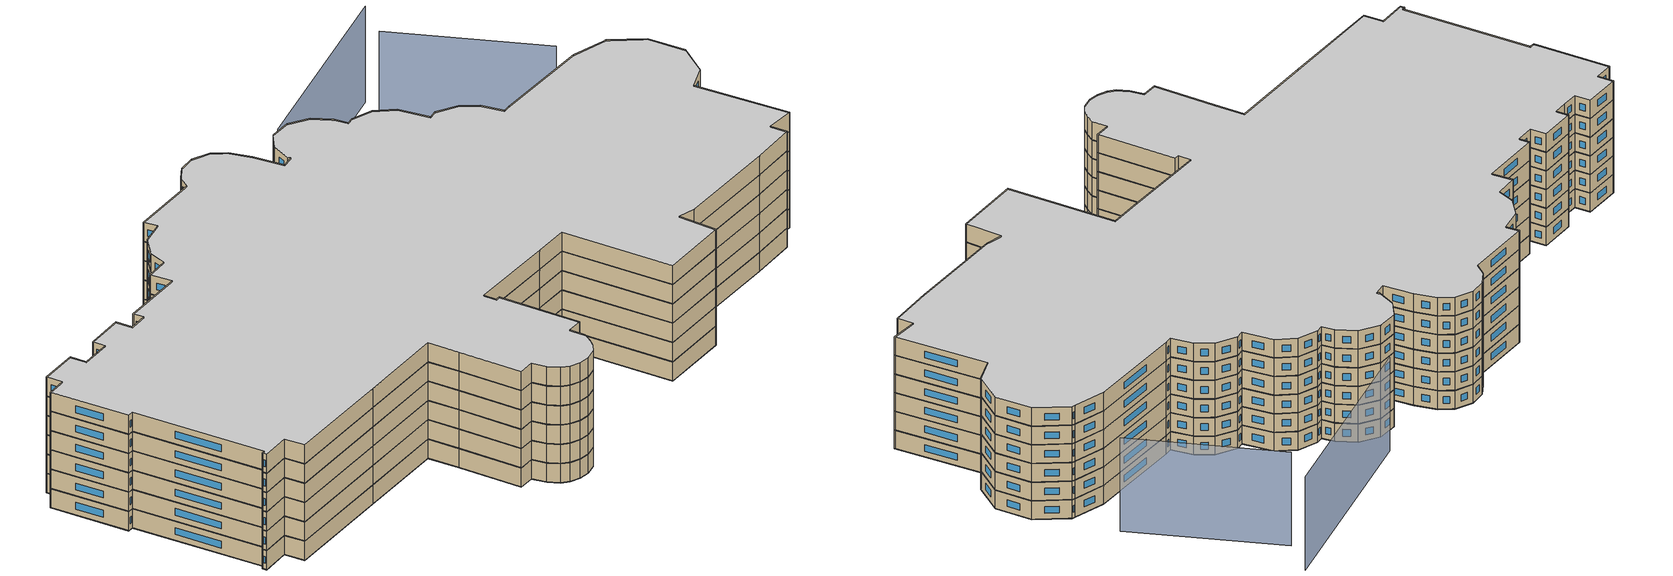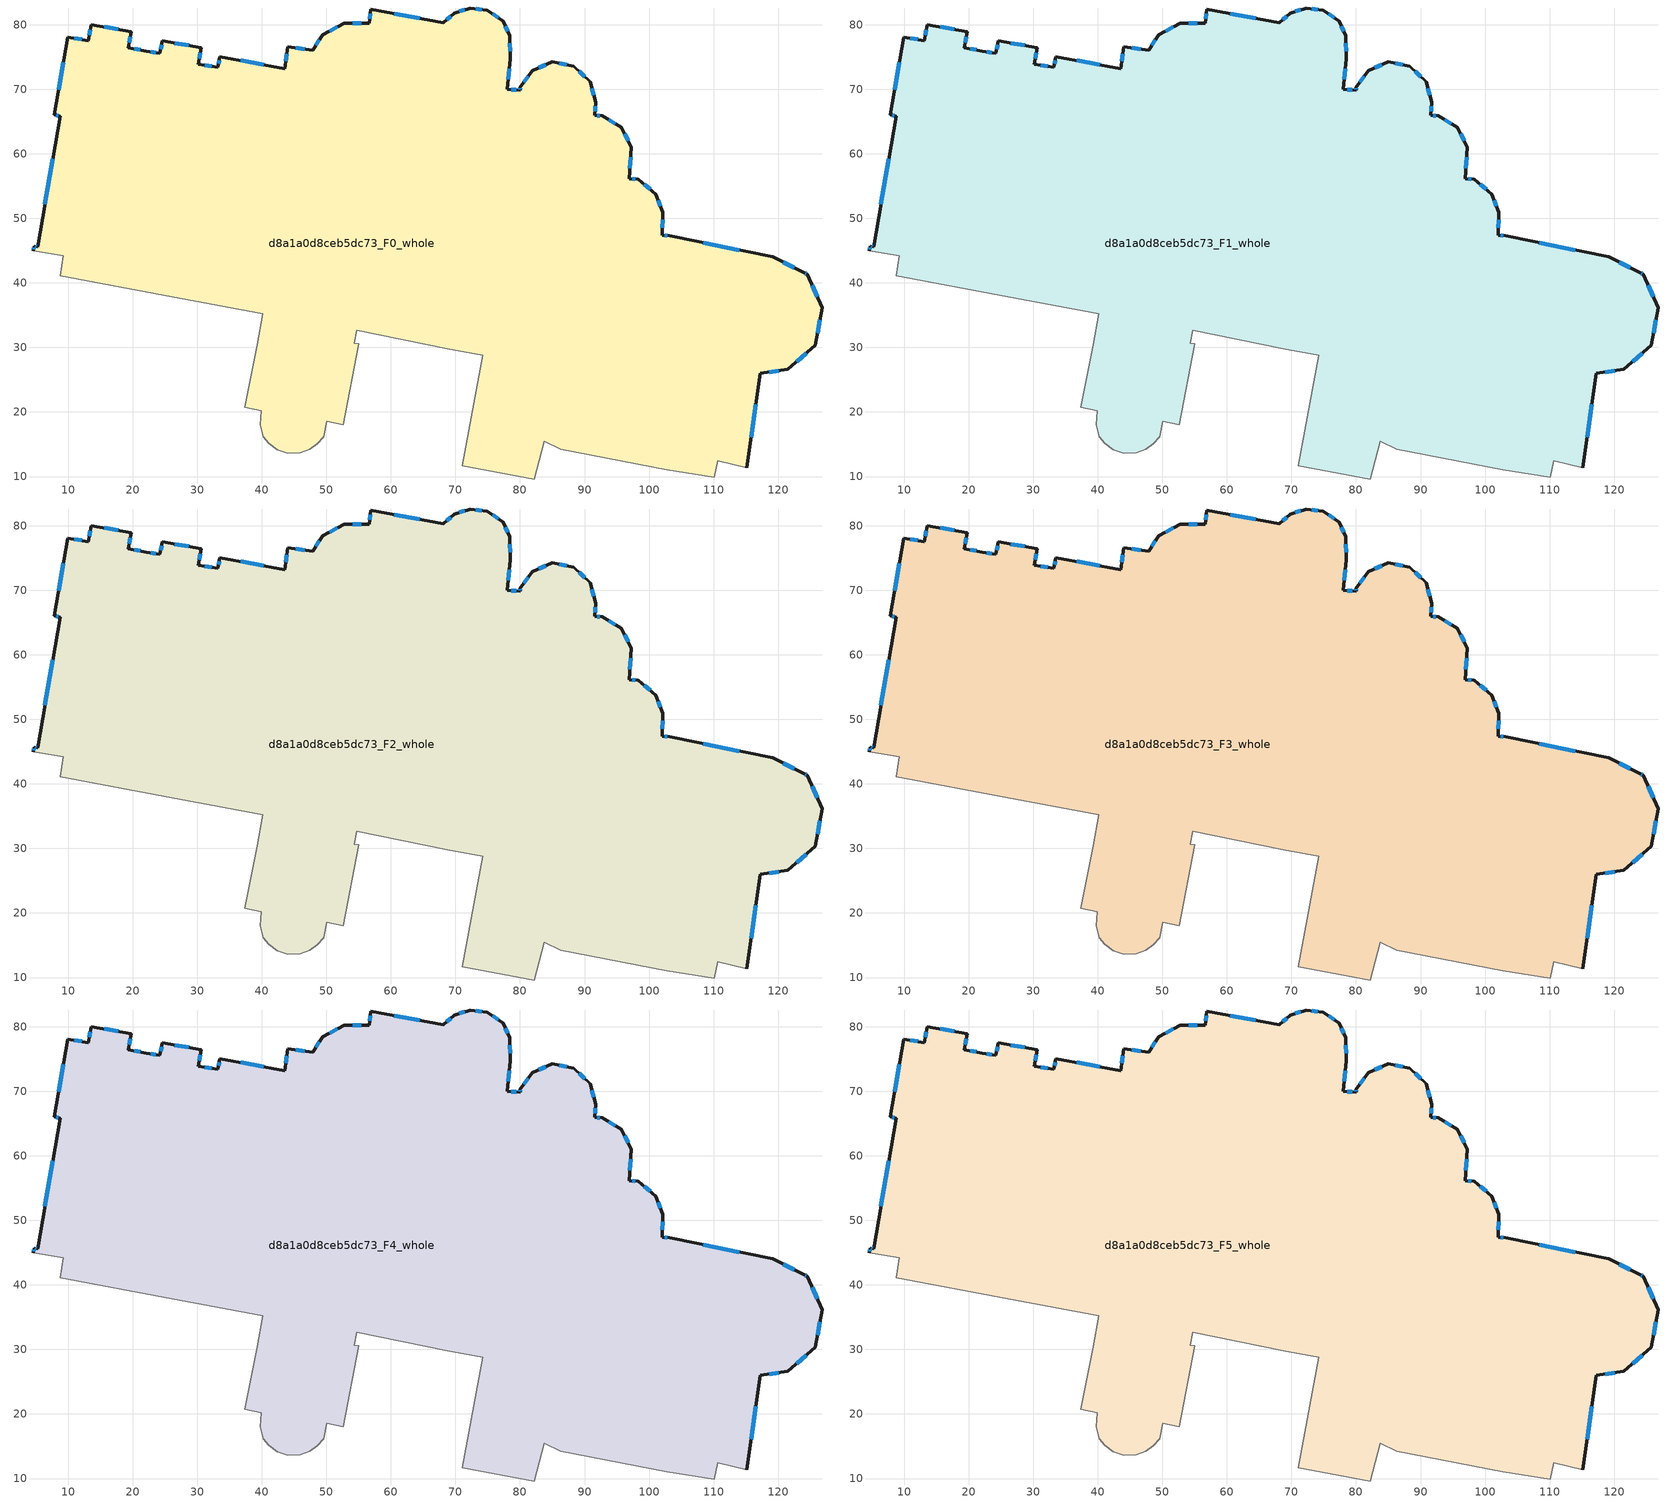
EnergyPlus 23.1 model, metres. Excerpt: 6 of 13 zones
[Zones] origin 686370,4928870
d8a1a0d8ceb5dc73_F0_whole
 floor ground (EU_floor_Construction): 115.1,11.35 117.26,25.99 121.48,26.59 125.78,30.34 126.81,36.15 124.51,41.31 124.04,41.55 119.19,44.01 103.23,47.28 102.01,47.41 102.12,50.93 101.05,53.71 98.36,56.04 96.9,56.13 97.24,61.04 95.71,64.09 92.77,65.86 91.58,65.94 91.74,68.02 90.87,71.14 88.37,73.57 85.01,74.26 81.88,72.84 79.98,70.26 80.06,69.85 78.01,69.97 78.49,74.76 78.39,78.26 77.41,80.51 74.94,82.24 72.28,82.59 69.82,81.8 68.09,80.31 56.9,82.37 56.68,80.22 52.8,80.26 49.41,78.41 47.87,76.03 44.03,76.61 43.59,73.21 33.47,75.06 33.2,73.38 30.17,73.89 30.63,76.45 24.57,77.51 24.22,75.54 22.09,75.92 19.32,76.42 19.73,78.91 13.54,80.03 13.09,77.53 9.95,78.09 7.86,66.01 8.75,65.85 5.25,45.58 4.71,45.66 4.61,44.98 9.23,44.23 8.74,41.08 26.07,37.85 40.16,35.2 39.3,30.43 37.33,20.73 39.88,20.21 39.78,17.99 40.26,16.16 41.05,15.11 42.38,14.17 43.99,13.63 45.92,13.64 47.43,14.21 48.58,15.08 49.62,16.12 50.09,18.55 52.65,18.04 55.04,30.54 54.34,30.67 54.72,32.66 68.7,29.83 74.21,28.79 71.08,11.65 82.23,9.61 83.72,15.46 86.28,14.24 102.77,11.05 110.13,9.87 110.63,12.47 z0
 wall outside (EU_wall_Construction): 4.61,44.98 4.71,45.66 5.25,45.58 8.75,65.85 7.86,66.01 9.95,78.09 13.09,77.53 13.54,80.03 19.73,78.91 19.32,76.42 22.09,75.92 24.22,75.54 24.57,77.51 30.63,76.45 30.17,73.89 33.2,73.38 33.47,75.06 43.59,73.21 44.03,76.61 47.87,76.03 49.41,78.41 52.8,80.26 56.68,80.22 56.9,82.37 68.09,80.31 69.82,81.8 72.28,82.59 74.94,82.24 77.41,80.51 78.39,78.26 78.49,74.76 78.01,69.97 80.06,69.85 79.98,70.26 81.88,72.84 85.01,74.26 88.37,73.57 90.87,71.14 91.74,68.02 91.58,65.94 92.77,65.86 95.71,64.09 97.24,61.04 96.9,56.13 98.36,56.04 101.05,53.71 102.12,50.93 102.01,47.41 103.23,47.28 119.19,44.01 124.04,41.55 124.51,41.31 126.81,36.15 125.78,30.34 121.48,26.59 117.26,25.99 115.1,11.35 z0:3
 wall adiabatic (EU_wall_Construction): 115.1,11.35 110.63,12.47 110.13,9.87 102.77,11.05 86.28,14.24 83.72,15.46 82.23,9.61 71.08,11.65 74.21,28.79 68.7,29.83 54.72,32.66 54.34,30.67 55.04,30.54 52.65,18.04 50.09,18.55 49.62,16.12 48.58,15.08 47.43,14.21 45.92,13.64 43.99,13.63 42.38,14.17 41.05,15.11 40.26,16.16 39.78,17.99 39.88,20.21 37.33,20.73 39.3,30.43 40.16,35.2 26.07,37.85 8.74,41.08 9.23,44.23 4.61,44.98 z0:3
 window (EU_Window_Construction): 45.28,76.42 46.62,76.22 / 48.37,76.81 48.91,77.64 / 50.51,79.01 51.69,79.66 / 54.06,80.25 55.42,80.24 / 56.75,80.92 56.83,81.67 / 60.54,81.7 64.45,80.98 / 68.65,80.8 69.25,81.32 / 70.62,82.06 71.48,82.33 / 73.14,82.48 74.07,82.35 / 75.74,81.68 76.6,81.07 / 77.73,79.78 78.07,78.99 / 78.42,77.12 78.45,75.9 / 78.33,73.2 78.16,71.53 / 78.67,69.93 79.39,69.89 / 80.03,69.99 80,70.13 / 80.59,71.1 81.26,72 / 82.89,73.3 83.99,73.8 / 86.1,74.04 87.27,73.8 / 89.18,72.78 90.05,71.93 / 91.15,70.13 91.45,69.04 / 91.68,67.34 91.63,66.62 / 91.96,65.92 92.38,65.89 / 93.72,65.29 94.75,64.67 / 96.2,63.1 96.74,62.03 / 97.13,59.45 97.01,57.73 / 97.37,56.1 97.88,56.07 / 99.23,55.28 100.17,54.47 / 101.39,52.81 101.77,51.84 / 102.08,49.79 102.04,48.56 / 102.4,47.37 102.83,47.32 / 108.42,46.22 114,45.07 / 120.76,43.21 122.46,42.35 / 124.19,41.47 124.35,41.39 / 125.25,39.63 126.06,37.83 / 126.47,34.26 126.11,32.23 / 124.38,29.12 122.87,27.81 / 120.1,26.4 118.63,26.19 / 116.55,21.23 115.8,16.11 / 4.64,45.21 4.68,45.44 / 4.88,45.64 5.07,45.61 / 6.39,52.18 7.61,59.26 / 8.46,65.91 8.15,65.96 / 8.54,69.94 9.27,74.16 / 10.97,77.91 12.07,77.72 / 13.23,78.35 13.39,79.22 / 15.55,79.67 17.71,79.28 / 19.59,78.1 19.45,77.23 / 20.22,76.26 21.19,76.09 / 22.78,75.8 23.53,75.67 / 24.33,76.18 24.45,76.87 / 26.54,77.17 28.66,76.8 / 30.48,75.62 30.32,74.73 / 31.15,73.73 32.21,73.55 / 33.29,73.93 33.38,74.52 / 36.76,74.46 40.3,73.81 / 43.73,74.32 43.88,75.51 z0.98:2.02
d8a1a0d8ceb5dc73_F1_whole
 floor to d8a1a0d8ceb5dc73_F0_whole (EU_floor_Construction): 115.1,11.35 117.26,25.99 121.48,26.59 125.78,30.34 126.81,36.15 124.51,41.31 124.04,41.55 119.19,44.01 103.23,47.28 102.01,47.41 102.12,50.93 101.05,53.71 98.36,56.04 96.9,56.13 97.24,61.04 95.71,64.09 92.77,65.86 91.58,65.94 91.74,68.02 90.87,71.14 88.37,73.57 85.01,74.26 81.88,72.84 79.98,70.26 80.06,69.85 78.01,69.97 78.49,74.76 78.39,78.26 77.41,80.51 74.94,82.24 72.28,82.59 69.82,81.8 68.09,80.31 56.9,82.37 56.68,80.22 52.8,80.26 49.41,78.41 47.87,76.03 44.03,76.61 43.59,73.21 33.47,75.06 33.2,73.38 30.17,73.89 30.63,76.45 24.57,77.51 24.22,75.54 22.09,75.92 19.32,76.42 19.73,78.91 13.54,80.03 13.09,77.53 9.95,78.09 7.86,66.01 8.75,65.85 5.25,45.58 4.71,45.66 4.61,44.98 9.23,44.23 8.74,41.08 26.07,37.85 40.16,35.2 39.3,30.43 37.33,20.73 39.88,20.21 39.78,17.99 40.26,16.16 41.05,15.11 42.38,14.17 43.99,13.63 45.92,13.64 47.43,14.21 48.58,15.08 49.62,16.12 50.09,18.55 52.65,18.04 55.04,30.54 54.34,30.67 54.72,32.66 68.7,29.83 74.21,28.79 71.08,11.65 82.23,9.61 83.72,15.46 86.28,14.24 102.77,11.05 110.13,9.87 110.63,12.47 z3
 wall outside (EU_wall_Construction): 4.61,44.98 4.71,45.66 5.25,45.58 8.75,65.85 7.86,66.01 9.95,78.09 13.09,77.53 13.54,80.03 19.73,78.91 19.32,76.42 22.09,75.92 24.22,75.54 24.57,77.51 30.63,76.45 30.17,73.89 33.2,73.38 33.47,75.06 43.59,73.21 44.03,76.61 47.87,76.03 49.41,78.41 52.8,80.26 56.68,80.22 56.9,82.37 68.09,80.31 69.82,81.8 72.28,82.59 74.94,82.24 77.41,80.51 78.39,78.26 78.49,74.76 78.01,69.97 80.06,69.85 79.98,70.26 81.88,72.84 85.01,74.26 88.37,73.57 90.87,71.14 91.74,68.02 91.58,65.94 92.77,65.86 95.71,64.09 97.24,61.04 96.9,56.13 98.36,56.04 101.05,53.71 102.12,50.93 102.01,47.41 103.23,47.28 119.19,44.01 124.04,41.55 124.51,41.31 126.81,36.15 125.78,30.34 121.48,26.59 117.26,25.99 115.1,11.35 z3:6
 wall adiabatic (EU_wall_Construction): 115.1,11.35 110.63,12.47 110.13,9.87 102.77,11.05 86.28,14.24 83.72,15.46 82.23,9.61 71.08,11.65 74.21,28.79 68.7,29.83 54.72,32.66 54.34,30.67 55.04,30.54 52.65,18.04 50.09,18.55 49.62,16.12 48.58,15.08 47.43,14.21 45.92,13.64 43.99,13.63 42.38,14.17 41.05,15.11 40.26,16.16 39.78,17.99 39.88,20.21 37.33,20.73 39.3,30.43 40.16,35.2 26.07,37.85 8.74,41.08 9.23,44.23 4.61,44.98 z3:6
 window (EU_Window_Construction): 45.28,76.42 46.62,76.22 / 48.37,76.81 48.91,77.64 / 50.51,79.01 51.69,79.66 / 54.06,80.25 55.42,80.24 / 56.75,80.92 56.83,81.67 / 60.54,81.7 64.45,80.98 / 68.65,80.8 69.25,81.32 / 70.62,82.06 71.48,82.33 / 73.14,82.48 74.07,82.35 / 75.74,81.68 76.6,81.07 / 77.73,79.78 78.07,78.99 / 78.42,77.12 78.45,75.9 / 78.33,73.2 78.16,71.53 / 78.67,69.93 79.39,69.89 / 80.03,69.99 80,70.13 / 80.59,71.1 81.26,72 / 82.89,73.3 83.99,73.8 / 86.1,74.04 87.27,73.8 / 89.18,72.78 90.05,71.93 / 91.15,70.13 91.45,69.04 / 91.68,67.34 91.63,66.62 / 91.96,65.92 92.38,65.89 / 93.72,65.29 94.75,64.67 / 96.2,63.1 96.74,62.03 / 97.13,59.45 97.01,57.73 / 97.37,56.1 97.88,56.07 / 99.23,55.28 100.17,54.47 / 101.39,52.81 101.77,51.84 / 102.08,49.79 102.04,48.56 / 102.4,47.37 102.83,47.32 / 108.42,46.22 114,45.07 / 120.76,43.21 122.46,42.35 / 124.19,41.47 124.35,41.39 / 125.25,39.63 126.06,37.83 / 126.47,34.26 126.11,32.23 / 124.38,29.12 122.87,27.81 / 120.1,26.4 118.63,26.19 / 116.55,21.23 115.8,16.11 / 4.64,45.21 4.68,45.44 / 4.88,45.64 5.07,45.61 / 6.39,52.18 7.61,59.26 / 8.46,65.91 8.15,65.96 / 8.54,69.94 9.27,74.16 / 10.97,77.91 12.07,77.72 / 13.23,78.35 13.39,79.22 / 15.55,79.67 17.71,79.28 / 19.59,78.1 19.45,77.23 / 20.22,76.26 21.19,76.09 / 22.78,75.8 23.53,75.67 / 24.33,76.18 24.45,76.87 / 26.54,77.17 28.66,76.8 / 30.48,75.62 30.32,74.73 / 31.15,73.73 32.21,73.55 / 33.29,73.93 33.38,74.52 / 36.76,74.46 40.3,73.81 / 43.73,74.32 43.88,75.51 z3.98:5.02
d8a1a0d8ceb5dc73_F2_whole
 floor to d8a1a0d8ceb5dc73_F1_whole (EU_floor_Construction): 115.1,11.35 117.26,25.99 121.48,26.59 125.78,30.34 126.81,36.15 124.51,41.31 124.04,41.55 119.19,44.01 103.23,47.28 102.01,47.41 102.12,50.93 101.05,53.71 98.36,56.04 96.9,56.13 97.24,61.04 95.71,64.09 92.77,65.86 91.58,65.94 91.74,68.02 90.87,71.14 88.37,73.57 85.01,74.26 81.88,72.84 79.98,70.26 80.06,69.85 78.01,69.97 78.49,74.76 78.39,78.26 77.41,80.51 74.94,82.24 72.28,82.59 69.82,81.8 68.09,80.31 56.9,82.37 56.68,80.22 52.8,80.26 49.41,78.41 47.87,76.03 44.03,76.61 43.59,73.21 33.47,75.06 33.2,73.38 30.17,73.89 30.63,76.45 24.57,77.51 24.22,75.54 22.09,75.92 19.32,76.42 19.73,78.91 13.54,80.03 13.09,77.53 9.95,78.09 7.86,66.01 8.75,65.85 5.25,45.58 4.71,45.66 4.61,44.98 9.23,44.23 8.74,41.08 26.07,37.85 40.16,35.2 39.3,30.43 37.33,20.73 39.88,20.21 39.78,17.99 40.26,16.16 41.05,15.11 42.38,14.17 43.99,13.63 45.92,13.64 47.43,14.21 48.58,15.08 49.62,16.12 50.09,18.55 52.65,18.04 55.04,30.54 54.34,30.67 54.72,32.66 68.7,29.83 74.21,28.79 71.08,11.65 82.23,9.61 83.72,15.46 86.28,14.24 102.77,11.05 110.13,9.87 110.63,12.47 z6
 wall outside (EU_wall_Construction): 4.61,44.98 4.71,45.66 5.25,45.58 8.75,65.85 7.86,66.01 9.95,78.09 13.09,77.53 13.54,80.03 19.73,78.91 19.32,76.42 22.09,75.92 24.22,75.54 24.57,77.51 30.63,76.45 30.17,73.89 33.2,73.38 33.47,75.06 43.59,73.21 44.03,76.61 47.87,76.03 49.41,78.41 52.8,80.26 56.68,80.22 56.9,82.37 68.09,80.31 69.82,81.8 72.28,82.59 74.94,82.24 77.41,80.51 78.39,78.26 78.49,74.76 78.01,69.97 80.06,69.85 79.98,70.26 81.88,72.84 85.01,74.26 88.37,73.57 90.87,71.14 91.74,68.02 91.58,65.94 92.77,65.86 95.71,64.09 97.24,61.04 96.9,56.13 98.36,56.04 101.05,53.71 102.12,50.93 102.01,47.41 103.23,47.28 119.19,44.01 124.04,41.55 124.51,41.31 126.81,36.15 125.78,30.34 121.48,26.59 117.26,25.99 115.1,11.35 z6:9
 wall adiabatic (EU_wall_Construction): 115.1,11.35 110.63,12.47 110.13,9.87 102.77,11.05 86.28,14.24 83.72,15.46 82.23,9.61 71.08,11.65 74.21,28.79 68.7,29.83 54.72,32.66 54.34,30.67 55.04,30.54 52.65,18.04 50.09,18.55 49.62,16.12 48.58,15.08 47.43,14.21 45.92,13.64 43.99,13.63 42.38,14.17 41.05,15.11 40.26,16.16 39.78,17.99 39.88,20.21 37.33,20.73 39.3,30.43 40.16,35.2 26.07,37.85 8.74,41.08 9.23,44.23 4.61,44.98 z6:9
 window (EU_Window_Construction): 45.28,76.42 46.62,76.22 / 48.37,76.81 48.91,77.64 / 50.51,79.01 51.69,79.66 / 54.06,80.25 55.42,80.24 / 56.75,80.92 56.83,81.67 / 60.54,81.7 64.45,80.98 / 68.65,80.8 69.25,81.32 / 70.62,82.06 71.48,82.33 / 73.14,82.48 74.07,82.35 / 75.74,81.68 76.6,81.07 / 77.73,79.78 78.07,78.99 / 78.42,77.12 78.45,75.9 / 78.33,73.2 78.16,71.53 / 78.67,69.93 79.39,69.89 / 80.03,69.99 80,70.13 / 80.59,71.1 81.26,72 / 82.89,73.3 83.99,73.8 / 86.1,74.04 87.27,73.8 / 89.18,72.78 90.05,71.93 / 91.15,70.13 91.45,69.04 / 91.68,67.34 91.63,66.62 / 91.96,65.92 92.38,65.89 / 93.72,65.29 94.75,64.67 / 96.2,63.1 96.74,62.03 / 97.13,59.45 97.01,57.73 / 97.37,56.1 97.88,56.07 / 99.23,55.28 100.17,54.47 / 101.39,52.81 101.77,51.84 / 102.08,49.79 102.04,48.56 / 102.4,47.37 102.83,47.32 / 108.42,46.22 114,45.07 / 120.76,43.21 122.46,42.35 / 124.19,41.47 124.35,41.39 / 125.25,39.63 126.06,37.83 / 126.47,34.26 126.11,32.23 / 124.38,29.12 122.87,27.81 / 120.1,26.4 118.63,26.19 / 116.55,21.23 115.8,16.11 / 4.64,45.21 4.68,45.44 / 4.88,45.64 5.07,45.61 / 6.39,52.18 7.61,59.26 / 8.46,65.91 8.15,65.96 / 8.54,69.94 9.27,74.16 / 10.97,77.91 12.07,77.72 / 13.23,78.35 13.39,79.22 / 15.55,79.67 17.71,79.28 / 19.59,78.1 19.45,77.23 / 20.22,76.26 21.19,76.09 / 22.78,75.8 23.53,75.67 / 24.33,76.18 24.45,76.87 / 26.54,77.17 28.66,76.8 / 30.48,75.62 30.32,74.73 / 31.15,73.73 32.21,73.55 / 33.29,73.93 33.38,74.52 / 36.76,74.46 40.3,73.81 / 43.73,74.32 43.88,75.51 z6.98:8.02
d8a1a0d8ceb5dc73_F3_whole
 floor to d8a1a0d8ceb5dc73_F2_whole (EU_floor_Construction): 115.1,11.35 117.26,25.99 121.48,26.59 125.78,30.34 126.81,36.15 124.51,41.31 124.04,41.55 119.19,44.01 103.23,47.28 102.01,47.41 102.12,50.93 101.05,53.71 98.36,56.04 96.9,56.13 97.24,61.04 95.71,64.09 92.77,65.86 91.58,65.94 91.74,68.02 90.87,71.14 88.37,73.57 85.01,74.26 81.88,72.84 79.98,70.26 80.06,69.85 78.01,69.97 78.49,74.76 78.39,78.26 77.41,80.51 74.94,82.24 72.28,82.59 69.82,81.8 68.09,80.31 56.9,82.37 56.68,80.22 52.8,80.26 49.41,78.41 47.87,76.03 44.03,76.61 43.59,73.21 33.47,75.06 33.2,73.38 30.17,73.89 30.63,76.45 24.57,77.51 24.22,75.54 22.09,75.92 19.32,76.42 19.73,78.91 13.54,80.03 13.09,77.53 9.95,78.09 7.86,66.01 8.75,65.85 5.25,45.58 4.71,45.66 4.61,44.98 9.23,44.23 8.74,41.08 26.07,37.85 40.16,35.2 39.3,30.43 37.33,20.73 39.88,20.21 39.78,17.99 40.26,16.16 41.05,15.11 42.38,14.17 43.99,13.63 45.92,13.64 47.43,14.21 48.58,15.08 49.62,16.12 50.09,18.55 52.65,18.04 55.04,30.54 54.34,30.67 54.72,32.66 68.7,29.83 74.21,28.79 71.08,11.65 82.23,9.61 83.72,15.46 86.28,14.24 102.77,11.05 110.13,9.87 110.63,12.47 z9
 wall outside (EU_wall_Construction): 4.61,44.98 4.71,45.66 5.25,45.58 8.75,65.85 7.86,66.01 9.95,78.09 13.09,77.53 13.54,80.03 19.73,78.91 19.32,76.42 22.09,75.92 24.22,75.54 24.57,77.51 30.63,76.45 30.17,73.89 33.2,73.38 33.47,75.06 43.59,73.21 44.03,76.61 47.87,76.03 49.41,78.41 52.8,80.26 56.68,80.22 56.9,82.37 68.09,80.31 69.82,81.8 72.28,82.59 74.94,82.24 77.41,80.51 78.39,78.26 78.49,74.76 78.01,69.97 80.06,69.85 79.98,70.26 81.88,72.84 85.01,74.26 88.37,73.57 90.87,71.14 91.74,68.02 91.58,65.94 92.77,65.86 95.71,64.09 97.24,61.04 96.9,56.13 98.36,56.04 101.05,53.71 102.12,50.93 102.01,47.41 103.23,47.28 119.19,44.01 124.04,41.55 124.51,41.31 126.81,36.15 125.78,30.34 121.48,26.59 117.26,25.99 115.1,11.35 z9:12
 wall adiabatic (EU_wall_Construction): 115.1,11.35 110.63,12.47 110.13,9.87 102.77,11.05 86.28,14.24 83.72,15.46 82.23,9.61 71.08,11.65 74.21,28.79 68.7,29.83 54.72,32.66 54.34,30.67 55.04,30.54 52.65,18.04 50.09,18.55 49.62,16.12 48.58,15.08 47.43,14.21 45.92,13.64 43.99,13.63 42.38,14.17 41.05,15.11 40.26,16.16 39.78,17.99 39.88,20.21 37.33,20.73 39.3,30.43 40.16,35.2 26.07,37.85 8.74,41.08 9.23,44.23 4.61,44.98 z9:12
 window (EU_Window_Construction): 45.28,76.42 46.62,76.22 / 48.37,76.81 48.91,77.64 / 50.51,79.01 51.69,79.66 / 54.06,80.25 55.42,80.24 / 56.75,80.92 56.83,81.67 / 60.54,81.7 64.45,80.98 / 68.65,80.8 69.25,81.32 / 70.62,82.06 71.48,82.33 / 73.14,82.48 74.07,82.35 / 75.74,81.68 76.6,81.07 / 77.73,79.78 78.07,78.99 / 78.42,77.12 78.45,75.9 / 78.33,73.2 78.16,71.53 / 78.67,69.93 79.39,69.89 / 80.03,69.99 80,70.13 / 80.59,71.1 81.26,72 / 82.89,73.3 83.99,73.8 / 86.1,74.04 87.27,73.8 / 89.18,72.78 90.05,71.93 / 91.15,70.13 91.45,69.04 / 91.68,67.34 91.63,66.62 / 91.96,65.92 92.38,65.89 / 93.72,65.29 94.75,64.67 / 96.2,63.1 96.74,62.03 / 97.13,59.45 97.01,57.73 / 97.37,56.1 97.88,56.07 / 99.23,55.28 100.17,54.47 / 101.39,52.81 101.77,51.84 / 102.08,49.79 102.04,48.56 / 102.4,47.37 102.83,47.32 / 108.42,46.22 114,45.07 / 120.76,43.21 122.46,42.35 / 124.19,41.47 124.35,41.39 / 125.25,39.63 126.06,37.83 / 126.47,34.26 126.11,32.23 / 124.38,29.12 122.87,27.81 / 120.1,26.4 118.63,26.19 / 116.55,21.23 115.8,16.11 / 4.64,45.21 4.68,45.44 / 4.88,45.64 5.07,45.61 / 6.39,52.18 7.61,59.26 / 8.46,65.91 8.15,65.96 / 8.54,69.94 9.27,74.16 / 10.97,77.91 12.07,77.72 / 13.23,78.35 13.39,79.22 / 15.55,79.67 17.71,79.28 / 19.59,78.1 19.45,77.23 / 20.22,76.26 21.19,76.09 / 22.78,75.8 23.53,75.67 / 24.33,76.18 24.45,76.87 / 26.54,77.17 28.66,76.8 / 30.48,75.62 30.32,74.73 / 31.15,73.73 32.21,73.55 / 33.29,73.93 33.38,74.52 / 36.76,74.46 40.3,73.81 / 43.73,74.32 43.88,75.51 z9.98:11.02
d8a1a0d8ceb5dc73_F4_whole
 floor to d8a1a0d8ceb5dc73_F3_whole (EU_floor_Construction): 115.1,11.35 117.26,25.99 121.48,26.59 125.78,30.34 126.81,36.15 124.51,41.31 124.04,41.55 119.19,44.01 103.23,47.28 102.01,47.41 102.12,50.93 101.05,53.71 98.36,56.04 96.9,56.13 97.24,61.04 95.71,64.09 92.77,65.86 91.58,65.94 91.74,68.02 90.87,71.14 88.37,73.57 85.01,74.26 81.88,72.84 79.98,70.26 80.06,69.85 78.01,69.97 78.49,74.76 78.39,78.26 77.41,80.51 74.94,82.24 72.28,82.59 69.82,81.8 68.09,80.31 56.9,82.37 56.68,80.22 52.8,80.26 49.41,78.41 47.87,76.03 44.03,76.61 43.59,73.21 33.47,75.06 33.2,73.38 30.17,73.89 30.63,76.45 24.57,77.51 24.22,75.54 22.09,75.92 19.32,76.42 19.73,78.91 13.54,80.03 13.09,77.53 9.95,78.09 7.86,66.01 8.75,65.85 5.25,45.58 4.71,45.66 4.61,44.98 9.23,44.23 8.74,41.08 26.07,37.85 40.16,35.2 39.3,30.43 37.33,20.73 39.88,20.21 39.78,17.99 40.26,16.16 41.05,15.11 42.38,14.17 43.99,13.63 45.92,13.64 47.43,14.21 48.58,15.08 49.62,16.12 50.09,18.55 52.65,18.04 55.04,30.54 54.34,30.67 54.72,32.66 68.7,29.83 74.21,28.79 71.08,11.65 82.23,9.61 83.72,15.46 86.28,14.24 102.77,11.05 110.13,9.87 110.63,12.47 z12
 wall outside (EU_wall_Construction): 4.61,44.98 4.71,45.66 5.25,45.58 8.75,65.85 7.86,66.01 9.95,78.09 13.09,77.53 13.54,80.03 19.73,78.91 19.32,76.42 22.09,75.92 24.22,75.54 24.57,77.51 30.63,76.45 30.17,73.89 33.2,73.38 33.47,75.06 43.59,73.21 44.03,76.61 47.87,76.03 49.41,78.41 52.8,80.26 56.68,80.22 56.9,82.37 68.09,80.31 69.82,81.8 72.28,82.59 74.94,82.24 77.41,80.51 78.39,78.26 78.49,74.76 78.01,69.97 80.06,69.85 79.98,70.26 81.88,72.84 85.01,74.26 88.37,73.57 90.87,71.14 91.74,68.02 91.58,65.94 92.77,65.86 95.71,64.09 97.24,61.04 96.9,56.13 98.36,56.04 101.05,53.71 102.12,50.93 102.01,47.41 103.23,47.28 119.19,44.01 124.04,41.55 124.51,41.31 126.81,36.15 125.78,30.34 121.48,26.59 117.26,25.99 115.1,11.35 z12:15
 wall adiabatic (EU_wall_Construction): 115.1,11.35 110.63,12.47 110.13,9.87 102.77,11.05 86.28,14.24 83.72,15.46 82.23,9.61 71.08,11.65 74.21,28.79 68.7,29.83 54.72,32.66 54.34,30.67 55.04,30.54 52.65,18.04 50.09,18.55 49.62,16.12 48.58,15.08 47.43,14.21 45.92,13.64 43.99,13.63 42.38,14.17 41.05,15.11 40.26,16.16 39.78,17.99 39.88,20.21 37.33,20.73 39.3,30.43 40.16,35.2 26.07,37.85 8.74,41.08 9.23,44.23 4.61,44.98 z12:15
 window (EU_Window_Construction): 45.28,76.42 46.62,76.22 / 48.37,76.81 48.91,77.64 / 50.51,79.01 51.69,79.66 / 54.06,80.25 55.42,80.24 / 56.75,80.92 56.83,81.67 / 60.54,81.7 64.45,80.98 / 68.65,80.8 69.25,81.32 / 70.62,82.06 71.48,82.33 / 73.14,82.48 74.07,82.35 / 75.74,81.68 76.6,81.07 / 77.73,79.78 78.07,78.99 / 78.42,77.12 78.45,75.9 / 78.33,73.2 78.16,71.53 / 78.67,69.93 79.39,69.89 / 80.03,69.99 80,70.13 / 80.59,71.1 81.26,72 / 82.89,73.3 83.99,73.8 / 86.1,74.04 87.27,73.8 / 89.18,72.78 90.05,71.93 / 91.15,70.13 91.45,69.04 / 91.68,67.34 91.63,66.62 / 91.96,65.92 92.38,65.89 / 93.72,65.29 94.75,64.67 / 96.2,63.1 96.74,62.03 / 97.13,59.45 97.01,57.73 / 97.37,56.1 97.88,56.07 / 99.23,55.28 100.17,54.47 / 101.39,52.81 101.77,51.84 / 102.08,49.79 102.04,48.56 / 102.4,47.37 102.83,47.32 / 108.42,46.22 114,45.07 / 120.76,43.21 122.46,42.35 / 124.19,41.47 124.35,41.39 / 125.25,39.63 126.06,37.83 / 126.47,34.26 126.11,32.23 / 124.38,29.12 122.87,27.81 / 120.1,26.4 118.63,26.19 / 116.55,21.23 115.8,16.11 / 4.64,45.21 4.68,45.44 / 4.88,45.64 5.07,45.61 / 6.39,52.18 7.61,59.26 / 8.46,65.91 8.15,65.96 / 8.54,69.94 9.27,74.16 / 10.97,77.91 12.07,77.72 / 13.23,78.35 13.39,79.22 / 15.55,79.67 17.71,79.28 / 19.59,78.1 19.45,77.23 / 20.22,76.26 21.19,76.09 / 22.78,75.8 23.53,75.67 / 24.33,76.18 24.45,76.87 / 26.54,77.17 28.66,76.8 / 30.48,75.62 30.32,74.73 / 31.15,73.73 32.21,73.55 / 33.29,73.93 33.38,74.52 / 36.76,74.46 40.3,73.81 / 43.73,74.32 43.88,75.51 z12.98:14.02
d8a1a0d8ceb5dc73_F5_whole
 floor to d8a1a0d8ceb5dc73_F4_whole (EU_floor_Construction): 115.1,11.35 117.26,25.99 121.48,26.59 125.78,30.34 126.81,36.15 124.51,41.31 124.04,41.55 119.19,44.01 103.23,47.28 102.01,47.41 102.12,50.93 101.05,53.71 98.36,56.04 96.9,56.13 97.24,61.04 95.71,64.09 92.77,65.86 91.58,65.94 91.74,68.02 90.87,71.14 88.37,73.57 85.01,74.26 81.88,72.84 79.98,70.26 80.06,69.85 78.01,69.97 78.49,74.76 78.39,78.26 77.41,80.51 74.94,82.24 72.28,82.59 69.82,81.8 68.09,80.31 56.9,82.37 56.68,80.22 52.8,80.26 49.41,78.41 47.87,76.03 44.03,76.61 43.59,73.21 33.47,75.06 33.2,73.38 30.17,73.89 30.63,76.45 24.57,77.51 24.22,75.54 22.09,75.92 19.32,76.42 19.73,78.91 13.54,80.03 13.09,77.53 9.95,78.09 7.86,66.01 8.75,65.85 5.25,45.58 4.71,45.66 4.61,44.98 9.23,44.23 8.74,41.08 26.07,37.85 40.16,35.2 39.3,30.43 37.33,20.73 39.88,20.21 39.78,17.99 40.26,16.16 41.05,15.11 42.38,14.17 43.99,13.63 45.92,13.64 47.43,14.21 48.58,15.08 49.62,16.12 50.09,18.55 52.65,18.04 55.04,30.54 54.34,30.67 54.72,32.66 68.7,29.83 74.21,28.79 71.08,11.65 82.23,9.61 83.72,15.46 86.28,14.24 102.77,11.05 110.13,9.87 110.63,12.47 z15
 wall outside (EU_wall_Construction): 4.61,44.98 4.71,45.66 5.25,45.58 8.75,65.85 7.86,66.01 9.95,78.09 13.09,77.53 13.54,80.03 19.73,78.91 19.32,76.42 22.09,75.92 24.22,75.54 24.57,77.51 30.63,76.45 30.17,73.89 33.2,73.38 33.47,75.06 43.59,73.21 44.03,76.61 47.87,76.03 49.41,78.41 52.8,80.26 56.68,80.22 56.9,82.37 68.09,80.31 69.82,81.8 72.28,82.59 74.94,82.24 77.41,80.51 78.39,78.26 78.49,74.76 78.01,69.97 80.06,69.85 79.98,70.26 81.88,72.84 85.01,74.26 88.37,73.57 90.87,71.14 91.74,68.02 91.58,65.94 92.77,65.86 95.71,64.09 97.24,61.04 96.9,56.13 98.36,56.04 101.05,53.71 102.12,50.93 102.01,47.41 103.23,47.28 119.19,44.01 124.04,41.55 124.51,41.31 126.81,36.15 125.78,30.34 121.48,26.59 117.26,25.99 115.1,11.35 z15:18
 wall adiabatic (EU_wall_Construction): 115.1,11.35 110.63,12.47 110.13,9.87 102.77,11.05 86.28,14.24 83.72,15.46 82.23,9.61 71.08,11.65 74.21,28.79 68.7,29.83 54.72,32.66 54.34,30.67 55.04,30.54 52.65,18.04 50.09,18.55 49.62,16.12 48.58,15.08 47.43,14.21 45.92,13.64 43.99,13.63 42.38,14.17 41.05,15.11 40.26,16.16 39.78,17.99 39.88,20.21 37.33,20.73 39.3,30.43 40.16,35.2 26.07,37.85 8.74,41.08 9.23,44.23 4.61,44.98 z15:18
 window (EU_Window_Construction): 45.28,76.42 46.62,76.22 / 48.37,76.81 48.91,77.64 / 50.51,79.01 51.69,79.66 / 54.06,80.25 55.42,80.24 / 56.75,80.92 56.83,81.67 / 60.54,81.7 64.45,80.98 / 68.65,80.8 69.25,81.32 / 70.62,82.06 71.48,82.33 / 73.14,82.48 74.07,82.35 / 75.74,81.68 76.6,81.07 / 77.73,79.78 78.07,78.99 / 78.42,77.12 78.45,75.9 / 78.33,73.2 78.16,71.53 / 78.67,69.93 79.39,69.89 / 80.03,69.99 80,70.13 / 80.59,71.1 81.26,72 / 82.89,73.3 83.99,73.8 / 86.1,74.04 87.27,73.8 / 89.18,72.78 90.05,71.93 / 91.15,70.13 91.45,69.04 / 91.68,67.34 91.63,66.62 / 91.96,65.92 92.38,65.89 / 93.72,65.29 94.75,64.67 / 96.2,63.1 96.74,62.03 / 97.13,59.45 97.01,57.73 / 97.37,56.1 97.88,56.07 / 99.23,55.28 100.17,54.47 / 101.39,52.81 101.77,51.84 / 102.08,49.79 102.04,48.56 / 102.4,47.37 102.83,47.32 / 108.42,46.22 114,45.07 / 120.76,43.21 122.46,42.35 / 124.19,41.47 124.35,41.39 / 125.25,39.63 126.06,37.83 / 126.47,34.26 126.11,32.23 / 124.38,29.12 122.87,27.81 / 120.1,26.4 118.63,26.19 / 116.55,21.23 115.8,16.11 / 4.64,45.21 4.68,45.44 / 4.88,45.64 5.07,45.61 / 6.39,52.18 7.61,59.26 / 8.46,65.91 8.15,65.96 / 8.54,69.94 9.27,74.16 / 10.97,77.91 12.07,77.72 / 13.23,78.35 13.39,79.22 / 15.55,79.67 17.71,79.28 / 19.59,78.1 19.45,77.23 / 20.22,76.26 21.19,76.09 / 22.78,75.8 23.53,75.67 / 24.33,76.18 24.45,76.87 / 26.54,77.17 28.66,76.8 / 30.48,75.62 30.32,74.73 / 31.15,73.73 32.21,73.55 / 33.29,73.93 33.38,74.52 / 36.76,74.46 40.3,73.81 / 43.73,74.32 43.88,75.51 z15.98:17.02
 ceiling to d8a1a0d8ceb5dc73_F6_whole (EU_floor_Construction): 95.71,64.09 97.24,61.04 96.9,56.13 98.36,56.04 101.05,53.71 102.12,50.93 102.01,47.41 103.23,47.28 119.19,44.01 124.04,41.55 124.51,41.31 126.81,36.15 125.78,30.34 121.48,26.59 117.26,25.99 115.1,11.35 110.63,12.47 110.13,9.87 102.77,11.05 86.28,14.24 83.72,15.46 82.23,9.61 71.08,11.65 74.21,28.79 68.7,29.83 54.72,32.66 54.34,30.67 55.04,30.54 52.65,18.04 50.09,18.55 49.62,16.12 48.58,15.08 47.43,14.21 45.92,13.64 43.99,13.63 42.38,14.17 41.05,15.11 40.26,16.16 39.78,17.99 39.88,20.21 37.33,20.73 39.3,30.43 40.16,35.2 26.07,37.85 8.74,41.08 9.23,44.23 4.61,44.98 4.71,45.66 5.25,45.58 8.75,65.85 7.86,66.01 9.95,78.09 13.09,77.53 13.54,80.03 19.73,78.91 19.32,76.42 22.09,75.92 24.22,75.54 24.57,77.51 30.63,76.45 30.17,73.89 33.2,73.38 33.47,75.06 43.59,73.21 44.03,76.61 47.87,76.03 49.41,78.41 52.8,80.26 56.68,80.22 56.9,82.37 68.09,80.31 69.82,81.8 72.28,82.59 74.94,82.24 77.41,80.51 78.39,78.26 78.49,74.76 78.01,69.97 80.06,69.85 79.98,70.26 81.88,72.84 85.01,74.26 88.37,73.57 90.87,71.14 91.74,68.02 91.58,65.94 92.77,65.86 z18
shading: 125.4,48.77 120.82,72.48 / 126.44,76.62 91.38,76.02 z0:15
[Building]
EU S2 Campaign: North Axis=0; Terrain=City; Solar Distribution=FullExterior
[Site:Location]
Bologna: Latitude=44.5; Longitude=11.25; Time Zone=1; Elevation=37
[SizingPeriod:WeatherFileDays]
AnnualSizingPeriod: Begin Month=1; Begin Day of Month=1; End Month=12; End Day of Month=31; Day of Week for Start Day=Monday; Use Weather File Daylight Saving Period=No; Use Weather File Rain and Snow Indicators=No
[MATERIAL]
EU_InternalMass_Material: Roughness=MediumRough; Thickness=0.1; Conductivity=1; Density=1800; Specific Heat=900; Thermal Absorptance=0.9; Solar Absorptance=0.7; Visible Absorptance=0.7
[MATERIAL:NOMASS] Roughness=MediumRough; Thermal Absorptance=0.9; Solar Absorptance=0.7; Visible Absorptance=0.7
Name | Thermal Resistance
EU_wall_NoMass | 0.905828
EU_floor_NoMass | 0.67114
[WINDOWMATERIAL:SIMPLEGLAZINGSYSTEM]
EU_Window_SimpleGlazing: UFactor=4.52486; Solar Heat Gain Coefficient=0.85; Visible Transmittance=0.85
[CONSTRUCTION]
EU_wall_Construction: EU_wall_NoMass
EU_floor_Construction: EU_floor_NoMass
EU_InternalMass_Construction: EU_InternalMass_Material
EU_Window_Construction: EU_Window_SimpleGlazing
[ZONE] Type=1; Multiplier=1; Ceiling Height=autocalculate; Volume=16179; Floor Area=autocalculate; Part of Total Floor Area=Yes
d8a1a0d8ceb5dc73_F0_whole; d8a1a0d8ceb5dc73_F1_whole; d8a1a0d8ceb5dc73_F2_whole; d8a1a0d8ceb5dc73_F3_whole; d8a1a0d8ceb5dc73_F4_whole; d8a1a0d8ceb5dc73_F5_whole
[INTERNALMASS] Construction=EU_InternalMass_Construction; Surface Area=5393.01
Name | Zone or ZoneList
d8a1a0d8ceb5dc73_F0_whole_EU_InternalMass | d8a1a0d8ceb5dc73_F0_whole
d8a1a0d8ceb5dc73_F1_whole_EU_InternalMass | d8a1a0d8ceb5dc73_F1_whole
d8a1a0d8ceb5dc73_F2_whole_EU_InternalMass | d8a1a0d8ceb5dc73_F2_whole
d8a1a0d8ceb5dc73_F3_whole_EU_InternalMass | d8a1a0d8ceb5dc73_F3_whole
d8a1a0d8ceb5dc73_F4_whole_EU_InternalMass | d8a1a0d8ceb5dc73_F4_whole
d8a1a0d8ceb5dc73_F5_whole_EU_InternalMass | d8a1a0d8ceb5dc73_F5_whole
[OTHEREQUIPMENT] Fuel Type=Electricity; Design Level Calculation Method=Watts/Area; Power per Zone Floor Area=1; Fraction Latent=0; Fraction Radiant=0; Fraction Lost=0; Carbon Dioxide Generation Rate=0; EndUse Subcategory=EU_Step8_InternalGains
Name | Zone or ZoneList or Space or SpaceList | Schedule
EU_Step8_InternalGain_d8a1a0d8ceb5dc73_F0_whole_f000 | d8a1a0d8ceb5dc73_F0_whole | EU_Step8_GainSchedule_d8a1a0d8ceb5dc73_F0_whole_f000
EU_Step8_InternalGain_d8a1a0d8ceb5dc73_F1_whole_f000 | d8a1a0d8ceb5dc73_F1_whole | EU_Step8_GainSchedule_d8a1a0d8ceb5dc73_F1_whole_f000
EU_Step8_InternalGain_d8a1a0d8ceb5dc73_F2_whole_f000 | d8a1a0d8ceb5dc73_F2_whole | EU_Step8_GainSchedule_d8a1a0d8ceb5dc73_F2_whole_f000
EU_Step8_InternalGain_d8a1a0d8ceb5dc73_F3_whole_f000 | d8a1a0d8ceb5dc73_F3_whole | EU_Step8_GainSchedule_d8a1a0d8ceb5dc73_F3_whole_f000
EU_Step8_InternalGain_d8a1a0d8ceb5dc73_F4_whole_f000 | d8a1a0d8ceb5dc73_F4_whole | EU_Step8_GainSchedule_d8a1a0d8ceb5dc73_F4_whole_f000
EU_Step8_InternalGain_d8a1a0d8ceb5dc73_F5_whole_f000 | d8a1a0d8ceb5dc73_F5_whole | EU_Step8_GainSchedule_d8a1a0d8ceb5dc73_F5_whole_f000
[ZONEVENTILATION:DESIGNFLOWRATE] Schedule=EU_AlwaysOn; Design Flow Rate Calculation Method=AirChanges/Hour; Air Changes per Hour=0.73129; Ventilation Type=Natural; Fan Pressure Rise=0; Fan Total Efficiency=1; Constant Term Coefficient=1; Temperature Term Coefficient=0; Velocity Term Coefficient=0; Velocity Squared Term Coefficient=0; Minimum Indoor Temperature=-100; Maximum Indoor Temperature=100; Delta Temperature=-100; Minimum Outdoor Temperature=-100; Maximum Outdoor Temperature=100; Maximum Wind Speed=40
Name | Zone or ZoneList or Space or SpaceList
EU_ConstantAir_d8a1a0d8ceb5dc73_F0_whole | d8a1a0d8ceb5dc73_F0_whole
EU_ConstantAir_d8a1a0d8ceb5dc73_F1_whole | d8a1a0d8ceb5dc73_F1_whole
EU_ConstantAir_d8a1a0d8ceb5dc73_F2_whole | d8a1a0d8ceb5dc73_F2_whole
EU_ConstantAir_d8a1a0d8ceb5dc73_F3_whole | d8a1a0d8ceb5dc73_F3_whole
EU_ConstantAir_d8a1a0d8ceb5dc73_F4_whole | d8a1a0d8ceb5dc73_F4_whole
EU_ConstantAir_d8a1a0d8ceb5dc73_F5_whole | d8a1a0d8ceb5dc73_F5_whole
[HVACTEMPLATE:THERMOSTAT] Constant Heating Setpoint=20; Constant Cooling Setpoint=50
EU_HeatOnly_d8a1a0d8ceb5dc73_F0_whole; EU_HeatOnly_d8a1a0d8ceb5dc73_F1_whole; EU_HeatOnly_d8a1a0d8ceb5dc73_F2_whole; EU_HeatOnly_d8a1a0d8ceb5dc73_F3_whole; EU_HeatOnly_d8a1a0d8ceb5dc73_F4_whole; EU_HeatOnly_d8a1a0d8ceb5dc73_F5_whole; EU_HeatOnly_d8a1a0d8ceb5dc73_F6_whole; EU_HeatOnly_d8a1a0d8ceb5dc73_F7_whole; EU_HeatOnly_d8a1a0d8ceb5dc73_F8_whole; EU_HeatOnly_d8a1a0d8ceb5dc73_F9_whole; EU_HeatOnly_d8a1a0d8ceb5dc73_F10_whole; EU_HeatOnly_d8a1a0d8ceb5dc73_F11_whole; EU_HeatOnly_d8a1a0d8ceb5dc73_F12_whole
[HVACTEMPLATE:ZONE:IDEALLOADSAIRSYSTEM] System Availability Schedule=EU_AlwaysOn; Maximum Heating Supply Air Temperature=50; Minimum Cooling Supply Air Temperature=13; Maximum Heating Supply Air Humidity Ratio=0.0156; Minimum Cooling Supply Air Humidity Ratio=0.0077; Heating Limit=NoLimit; Cooling Limit=NoLimit; Heating Availability Schedule=EU_AlwaysOn; Cooling Availability Schedule=EU_CoolingOff; Dehumidification Control Type=ConstantSensibleHeatRatio; Cooling Sensible Heat Ratio=0.7; Dehumidification Setpoint=60; Humidification Control Type=None; Humidification Setpoint=30; Outdoor Air Method=None; Outdoor Air Flow Rate per Person=0.00944; Outdoor Air Flow Rate per Zone Floor Area=0; Outdoor Air Flow Rate per Zone=0; Demand Controlled Ventilation Type=None; Outdoor Air Economizer Type=NoEconomizer; Heat Recovery Type=None; Sensible Heat Recovery Effectiveness=0.7; Latent Heat Recovery Effectiveness=0.65
Name | Template Thermostat
d8a1a0d8ceb5dc73_F0_whole | EU_HeatOnly_d8a1a0d8ceb5dc73_F0_whole
d8a1a0d8ceb5dc73_F1_whole | EU_HeatOnly_d8a1a0d8ceb5dc73_F1_whole
d8a1a0d8ceb5dc73_F2_whole | EU_HeatOnly_d8a1a0d8ceb5dc73_F2_whole
d8a1a0d8ceb5dc73_F3_whole | EU_HeatOnly_d8a1a0d8ceb5dc73_F3_whole
d8a1a0d8ceb5dc73_F4_whole | EU_HeatOnly_d8a1a0d8ceb5dc73_F4_whole
d8a1a0d8ceb5dc73_F5_whole | EU_HeatOnly_d8a1a0d8ceb5dc73_F5_whole
[SIZING:ZONE] Zone Cooling Design Supply Air Temperature Input Method=SupplyAirTemperature; Zone Cooling Design Supply Air Temperature=13; Zone Heating Design Supply Air Temperature Input Method=SupplyAirTemperature; Zone Heating Design Supply Air Temperature=50; Zone Cooling Design Supply Air Humidity Ratio=0.008; Zone Heating Design Supply Air Humidity Ratio=0.008; Cooling Design Air Flow Method=DesignDay; Cooling Design Air Flow Rate=0; Cooling Minimum Air Flow per Zone Floor Area=0.000762; Cooling Minimum Air Flow=0; Cooling Minimum Air Flow Fraction=0.2; Heating Design Air Flow Method=DesignDay; Heating Design Air Flow Rate=0; Heating Maximum Air Flow per Zone Floor Area=0.002032; Heating Maximum Air Flow=0.141576; Heating Maximum Air Flow Fraction=0.3; Account for Dedicated Outdoor Air System=No; Dedicated Outdoor Air System Control Strategy=NeutralSupplyAir; Dedicated Outdoor Air Low Setpoint Temperature for Design=autosize; Dedicated Outdoor Air High Setpoint Temperature for Design=autosize; Zone Load Sizing Method=Sensible Load Only No Latent Load; Zone Latent Cooling Design Supply Air Humidity Ratio Input Method=HumidityRatioDifference; Zone Cooling Design Supply Air Humidity Ratio Difference=0.005; Zone Latent Heating Design Supply Air Humidity Ratio Input Method=HumidityRatioDifference; Zone Humidification Design Supply Air Humidity Ratio Difference=0.005
d8a1a0d8ceb5dc73_F0_whole; d8a1a0d8ceb5dc73_F1_whole; d8a1a0d8ceb5dc73_F2_whole; d8a1a0d8ceb5dc73_F3_whole; d8a1a0d8ceb5dc73_F4_whole; d8a1a0d8ceb5dc73_F5_whole
[SCHEDULE:CONSTANT]
Name | Hourly Value
EU_AlwaysOn | 1
EU_CoolingOff | 0
[SCHEDULE:FILE] Column Number=1; Rows to Skip at Top=0; Number of Hours of Data=8760; Column Separator=Comma; Interpolate to Timestep=No; Minutes per Item=60; Adjust Schedule for Daylight Savings=Yes
Name | File
EU_Step8_GainSchedule_d8a1a0d8ceb5dc73_F0_whole_f000 | ../../schedules/d8a1a0d8ceb5dc73/d8a1a0d8ceb5dc73_F0_whole_f000_gain.csv
EU_Step8_GainSchedule_d8a1a0d8ceb5dc73_F1_whole_f000 | ../../schedules/d8a1a0d8ceb5dc73/d8a1a0d8ceb5dc73_F1_whole_f000_gain.csv
EU_Step8_GainSchedule_d8a1a0d8ceb5dc73_F2_whole_f000 | ../../schedules/d8a1a0d8ceb5dc73/d8a1a0d8ceb5dc73_F2_whole_f000_gain.csv
EU_Step8_GainSchedule_d8a1a0d8ceb5dc73_F3_whole_f000 | ../../schedules/d8a1a0d8ceb5dc73/d8a1a0d8ceb5dc73_F3_whole_f000_gain.csv
EU_Step8_GainSchedule_d8a1a0d8ceb5dc73_F4_whole_f000 | ../../schedules/d8a1a0d8ceb5dc73/d8a1a0d8ceb5dc73_F4_whole_f000_gain.csv
EU_Step8_GainSchedule_d8a1a0d8ceb5dc73_F5_whole_f000 | ../../schedules/d8a1a0d8ceb5dc73/d8a1a0d8ceb5dc73_F5_whole_f000_gain.csv
